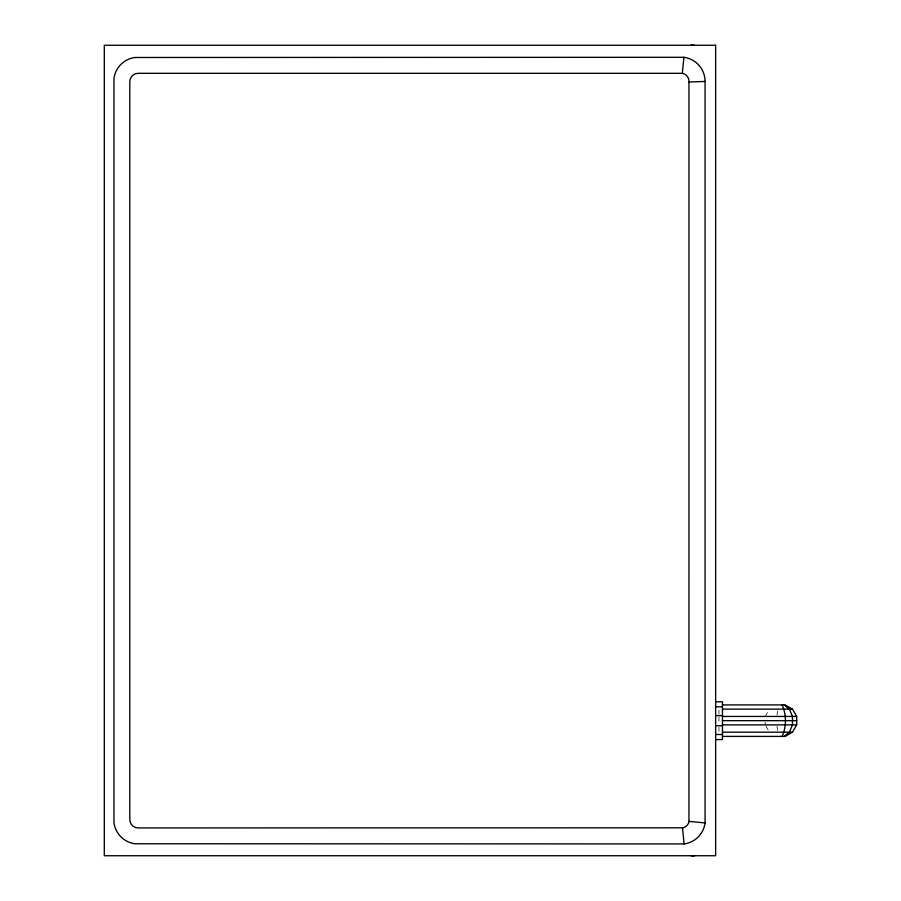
<?xml version="1.0" encoding="UTF-8"?>
<svg xmlns="http://www.w3.org/2000/svg" width="901" height="901" viewBox="0 0 901 901"><rect width="100%" height="100%" fill="white"/><g stroke="black" fill="none" stroke-linecap="round" stroke-linejoin="round"><path stroke-width="0.68" stroke-dasharray="4.5 3.38" d="M776.932 715.225L777.676 710.348M765.208 716.441L768.733 710.348M765.918 726.093L768.733 730.97M776.932 726.093L777.676 730.97M765.208 722.073L765.208 724.877M718.953 710.044L718.953 714.076M718.953 716.779L718.953 724.55M718.953 727.242L718.953 731.285"/><path stroke-width="1.35" d="M682.316 73.319L682.868 73.42A8.323 8.323 0 0 1 688.961 80.369L688.95 821.937A8.323 8.323 0 0 1 683.071 827.816L138.157 827.929A8.357 8.357 0 0 1 129.8 819.572L129.8 81.664A8.357 8.357 0 0 1 138.157 73.319L682.316 73.319L683.893 57.304L134.97 57.484A24.395 24.395 0 0 0 113.965 78.477L113.965 822.759A24.395 24.395 0 0 0 134.97 843.764L684.096 843.933A24.361 24.361 0 0 0 705.078 822.962L705.078 81.462A24.361 24.361 0 0 0 683.893 57.304M782.091 736.41C786.55 726.78 786.55 714.538 782.091 704.92M722.467 736.41L785.176 736.41L792.486 732.186L796.698 724.877L796.698 716.441L792.486 709.132L785.176 704.92L722.467 704.92M784.05 736.41L789.4 732.186L792.486 724.877L792.486 716.441L789.4 709.132L784.05 704.92M691.495 855.95L694.671 855.736M689.062 81.98L705.078 81.462M715.642 701.766L722.467 701.766L722.467 739.552L715.642 739.552M715.642 706.835L722.467 706.835M722.467 709.132L792.486 709.132M715.642 715.597L722.467 715.597M722.467 716.441L796.698 716.441M722.467 720.665L796.698 720.665M722.467 724.877L796.698 724.877M715.642 725.722L722.467 725.722M722.467 732.186L792.486 732.186M715.642 734.495L722.467 734.495M691.281 45.05L694.457 45.264M689.062 821.385L705.078 822.962M682.519 827.929L684.096 843.933M715.642 45.264L104.302 45.264L104.302 855.736L715.642 855.736L715.642 45.264"/></g></svg>
